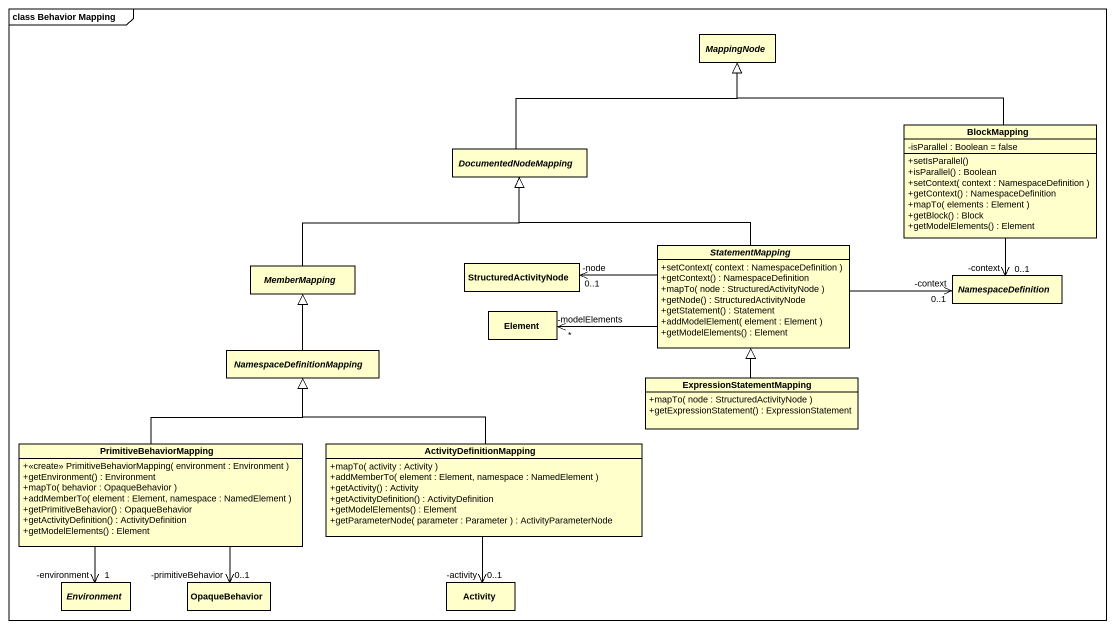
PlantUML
@startuml
mainframe class Behavior Mapping
hide circle
hide empty members
skinparam classAttributeIconSize 0
abstract class MappingNode
abstract class DocumentedNodeMapping
class BlockMapping {
  -isParallel : Boolean = false
  +setIsParallel()
  +isParallel() : Boolean
  +setContext( context : NamespaceDefinition )
  +getContext() : NamespaceDefinition
  +mapTo( elements : Element )
  +getBlock() : Block
  +getModelElements() : Element
}
abstract class MemberMapping
class StructuredActivityNode
abstract class StatementMapping {
  +setContext( context : NamespaceDefinition )
  +getContext() : NamespaceDefinition
  +mapTo( node : StructuredActivityNode )
  +getNode() : StructuredActivityNode
  +getStatement() : Statement
  +addModelElement( element : Element )
  +getModelElements() : Element
}
class Element
abstract class NamespaceDefinition
abstract class NamespaceDefinitionMapping
class ExpressionStatementMapping {
  +mapTo( node : StructuredActivityNode )
  +getExpressionStatement() : ExpressionStatement
}
class PrimitiveBehaviorMapping {
  +<<create>> PrimitiveBehaviorMapping( environment : Environment )
  +getEnvironment() : Environment
  +mapTo( behavior : OpaqueBehavior )
  +addMemberTo( element : Element, namespace : NamedElement )
  +getPrimitiveBehavior() : OpaqueBehavior
  +getActivityDefinition() : ActivityDefinition
  +getModelElements() : Element
}
class ActivityDefinitionMapping {
  +mapTo( activity : Activity )
  +addMemberTo( element : Element, namespace : NamedElement )
  +getActivity() : Activity
  +getActivityDefinition() : ActivityDefinition
  +getModelElements() : Element
  +getParameterNode( parameter : Parameter ) : ActivityParameterNode
}
abstract class Environment
class OpaqueBehavior
class Activity
DocumentedNodeMapping -right-|> MappingNode
BlockMapping -left-|> MappingNode
BlockMapping --> "-context\n0..1" NamespaceDefinition
MemberMapping -right-|> DocumentedNodeMapping
StatementMapping -left-|> DocumentedNodeMapping
StatementMapping -left-> "-node\n0..1" StructuredActivityNode
StatementMapping -left-> "-modelElements\n*" Element
StatementMapping -right-> "-context\n0..1" NamespaceDefinition
NamespaceDefinitionMapping -up-|> MemberMapping
ExpressionStatementMapping -up-|> StatementMapping
PrimitiveBehaviorMapping -up-|> NamespaceDefinitionMapping
PrimitiveBehaviorMapping --> "-environment\n1" Environment
PrimitiveBehaviorMapping --> "-primitiveBehavior\n0..1" OpaqueBehavior
ActivityDefinitionMapping -up-|> NamespaceDefinitionMapping
ActivityDefinitionMapping --> "-activity\n0..1" Activity
@enduml
